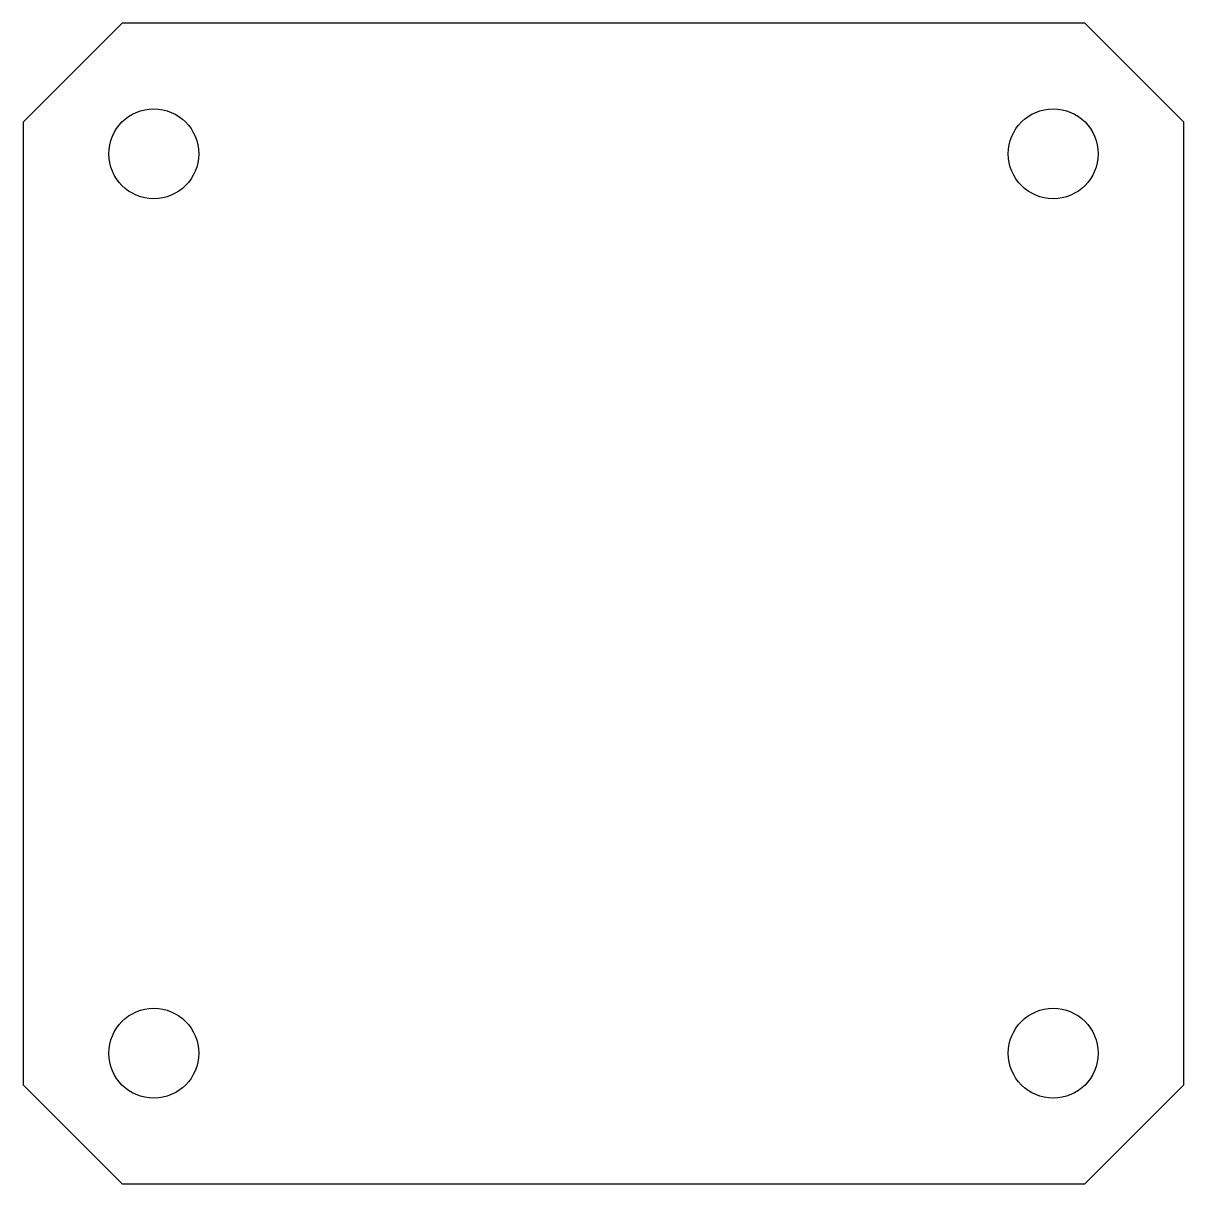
# Model space of a CAD drawing. Header units: millimetres. Extents: x -20 to 20, y -20 to 20.
import ezdxf

# ---------------------------------------------------------------- set-up
doc = ezdxf.new("R2010")
doc.units = ezdxf.units.MM

msp = doc.modelspace()

# ---------------------------------------------------------------- linework, layer by layer
at = {"color": 7, "linetype": 'Continuous'}
for p, q in [((-16.586, 20), (-20, 16.586)), ((16.586, 20), (-16.586, 20)), ((20, 16.586), (16.586, 20)), ((-20, 16.586), (-20, -16.586)), ((20, -16.586), (20, 16.586)), ((-20, -16.586), (-16.586, -20)), ((16.586, -20), (20, -16.586)), ((-16.586, -20), (16.586, -20))]:
    msp.add_line(p, q, dxfattribs=at)
for centre in [(-15.5, 15.5), (15.5, 15.5), (-15.5, -15.5), (15.5, -15.5)]:
    msp.add_circle(centre, 1.55, dxfattribs=at)

doc.saveas('drawing.dxf')
